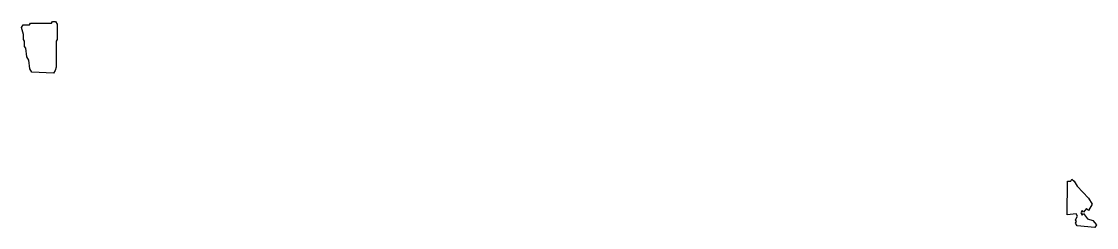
# Model space of a CAD drawing. Header units: millimetres. Extents: x 0 to 1714, y 0 to 329.
import ezdxf

# ---------------------------------------------------------------- set-up
doc = ezdxf.new("R2010")
doc.units = ezdxf.units.MM
doc.layers.add('Y', color=7, linetype='Continuous')

msp = doc.modelspace()

# ---------------------------------------------------------------- linework, layer by layer
at = {"layer": 'Y'}
for points in [[(16.7, 247.8), (13.3, 253.3), (11.7, 267), (8.3, 272.5), (6.7, 286.2), (5, 288.9), (5, 297.2), (3.3, 299.9), (3.3, 308.1), (0, 319.1), (2.6, 323.3), (12.6, 323.3), (14.2, 326), (47.6, 326), (49.2, 328.8), (54.3, 328.8), (56.9, 324.6), (56.9, 299.9), (55.2, 297.2), (55.2, 256.1), (53.5, 250.6), (51, 246.4), (16.7, 247.8)], [(1682.5, 2.7), (1680, 7), (1681.7, 9.7), (1680, 12.4), (1683.3, 17.9), (1680.9, 21.9), (1666.7, 20.5), (1667.5, 74.1), (1672.6, 74.1), (1674.2, 76.9), (1677.7, 74.1), (1682.7, 65.9), (1701, 46.7), (1706.9, 37.1), (1701, 27.3), (1697.6, 30.1), (1692.6, 24.6), (1690.9, 27.3), (1688.6, 23.4), (1690.9, 19.5), (1692.6, 22.2), (1699.3, 13.9), (1707.7, 11.1), (1713.6, 4.2), (1711, 0), (1682.5, 2.7)]]:
    msp.add_lwpolyline(points, close=True, dxfattribs=at)

doc.saveas('drawing.dxf')
